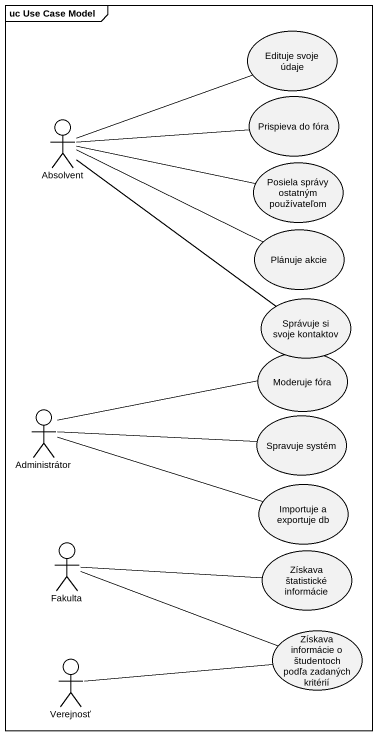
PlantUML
@startuml
mainframe uc Use Case Model
usecase "Edituje svoje údaje" as Edituje_svoje_údaje
actor Absolvent
usecase "Prispieva do fóra" as Prispieva_do_fóra
usecase "Posiela správy ostatným používateľom" as Posiela_správy_ostatným
usecase "Plánuje akcie" as Plánuje_akcie
usecase "Správuje si svoje kontaktov" as Správuje_si_svoje_kontaktov
usecase "Moderuje fóra" as Moderuje_fóra
actor Administrátor
usecase "Spravuje systém" as Spravuje_systém
usecase "Importuje a exportuje db" as Importuje_a_exportuje_db
actor Fakulta
usecase "Získava štatistické informácie" as Získava_štatistické
actor Verejnosť
usecase "Získava informácie o študentoch podľa zadaných kritérií" as Získava_informácie_o
Absolvent -right- Edituje_svoje_údaje
Absolvent -right- Prispieva_do_fóra
Absolvent -right- Posiela_správy_ostatným
Absolvent -right- Plánuje_akcie
Absolvent -- Správuje_si_svoje_kontaktov
Administrátor -right- Moderuje_fóra
Administrátor -right- Spravuje_systém
Administrátor -right- Importuje_a_exportuje_db
Fakulta -right- Získava_štatistické
Fakulta -right- Získava_informácie_o
Verejnosť -right- Získava_informácie_o
@enduml
